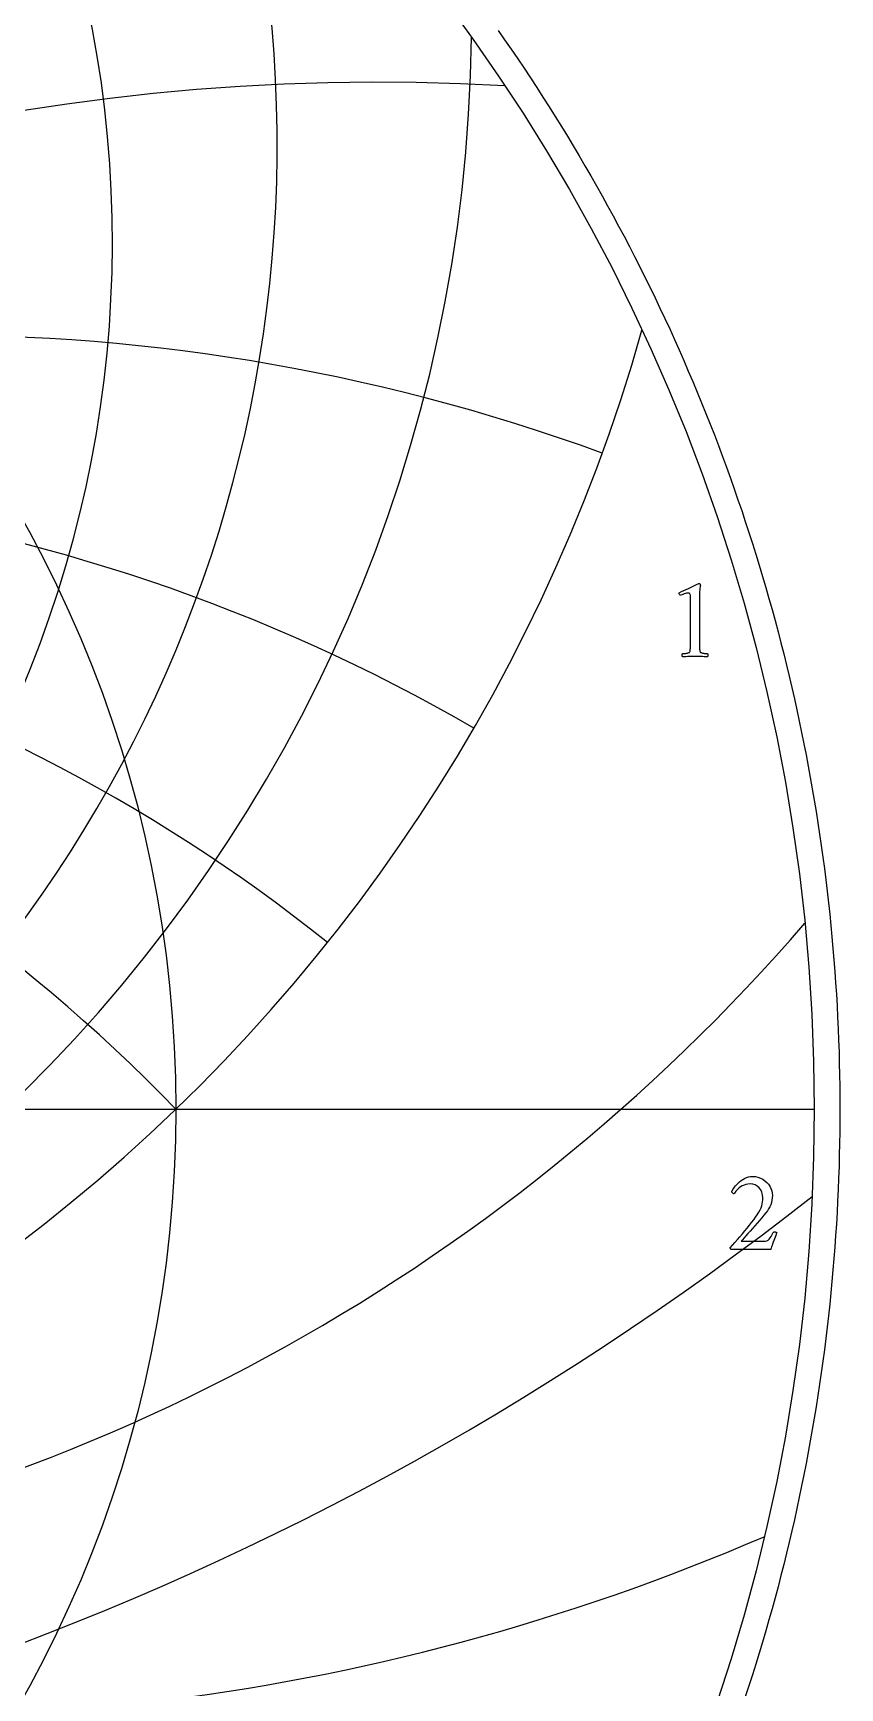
# Model space of a CAD drawing. Header units: millimetres. Extents: x -55 to 55, y -55 to 56.
# Drawn here: x 31.18 to 54.75, y -16.91 to 31.45 of the extents above; entities that cross this region are included whole.
import ezdxf

# ---------------------------------------------------------------- set-up
doc = ezdxf.new("R2010")
doc.units = ezdxf.units.MM
for name, color, linetype in [('CUT_OUTER', 1, 'Continuous'), ('ENGRAVE', 7, 'Continuous'), ('ENGRAVE_FINE', 8, 'Continuous'), ('TEXT', 5, 'Continuous')]:
    doc.layers.add(name, color=color, linetype=linetype)

msp = doc.modelspace()

# ---------------------------------------------------------------- linework, layer by layer
at = {"layer": 'CUT_OUTER'}
msp.add_lwpolyline([(44.7628, 31.5255), (44.9554, 31.2502), (45.1463, 30.9738), (45.3355, 30.6962), (45.523, 30.4175), (45.7087, 30.1376), (45.8928, 29.8565), (46.0751, 29.5744), (46.2557, 29.2911), (46.4346, 29.0067), (46.6117, 28.7213), (46.787, 28.4347), (46.9606, 28.1471), (47.1325, 27.8585), (47.3025, 27.5687), (47.4708, 27.278), (47.6373, 26.9862), (47.802, 26.6934), (47.9648, 26.3996), (48.1259, 26.1048), (48.2852, 25.809), (48.4426, 25.5122), (48.5983, 25.2145), (48.7521, 24.9158), (48.904, 24.6162), (49.0542, 24.3157), (49.2024, 24.0142), (49.3488, 23.7119), (49.4934, 23.4086), (49.6361, 23.1045), (49.7769, 22.7995), (49.9159, 22.4937), (50.053, 22.187), (50.1882, 21.8794), (50.3215, 21.5711), (50.4529, 21.2619), (50.5824, 20.9519), (50.71, 20.6412), (50.8357, 20.3296), (50.9595, 20.0173), (51.0814, 19.7043), (51.2013, 19.3905), (51.3193, 19.0759), (51.4354, 18.7607), (51.5495, 18.4447), (51.6617, 18.1281), (51.772, 17.8107), (51.8803, 17.4927), (51.9867, 17.1741), (52.0911, 16.8548), (52.1935, 16.5348), (52.294, 16.2143), (52.3925, 15.8931), (52.489, 15.5713), (52.5836, 15.249), (52.6761, 14.926), (52.7667, 14.6025), (52.8553, 14.2785), (52.942, 13.9539), (53.0266, 13.6288), (53.1092, 13.3032), (53.1898, 12.977), (53.2685, 12.6504), (53.3451, 12.3233), (53.4197, 11.9958), (53.4923, 11.6678), (53.5629, 11.3393), (53.6314, 11.0105), (53.698, 10.6812), (53.7625, 10.3515), (53.825, 10.0214), (53.8855, 9.691), (53.944, 9.3602), (54.0004, 9.029), (54.0548, 8.6975), (54.1071, 8.3656), (54.1574, 8.0335), (54.2057, 7.701), (54.2519, 7.3683), (54.2961, 7.0353), (54.3383, 6.702), (54.3784, 6.3684), (54.4164, 6.0347), (54.4524, 5.7007), (54.4864, 5.3664), (54.5183, 5.032), (54.5481, 4.6974), (54.5759, 4.3626), (54.6017, 4.0277), (54.6253, 3.6926), (54.647, 3.3573), (54.6665, 3.0219), (54.6841, 2.6865), (54.6995, 2.3509), (54.7129, 2.0152), (54.7242, 1.6794), (54.7335, 1.3436), (54.7407, 1.0078), (54.7459, 0.6719), (54.749, 0.3359), (54.75, 0), (54.749, -0.3359), (54.7459, -0.6719), (54.7407, -1.0078), (54.7335, -1.3436), (54.7242, -1.6794), (54.7129, -2.0152), (54.6995, -2.3509), (54.6841, -2.6865), (54.6665, -3.0219), (54.647, -3.3573), (54.6253, -3.6926), (54.6017, -4.0277), (54.5759, -4.3626), (54.5481, -4.6974), (54.5183, -5.032), (54.4864, -5.3664), (54.4524, -5.7007), (54.4164, -6.0347), (54.3784, -6.3684), (54.3383, -6.702), (54.2961, -7.0353), (54.2519, -7.3683), (54.2057, -7.701), (54.1574, -8.0335), (54.1071, -8.3656), (54.0548, -8.6975), (54.0004, -9.029), (53.944, -9.3602), (53.8855, -9.691), (53.825, -10.0214), (53.7625, -10.3515), (53.698, -10.6812), (53.6314, -11.0105), (53.5629, -11.3393), (53.4923, -11.6678), (53.4197, -11.9958), (53.3451, -12.3233), (53.2685, -12.6504), (53.1898, -12.977), (53.1092, -13.3032), (53.0266, -13.6288), (52.942, -13.9539), (52.8553, -14.2785), (52.7667, -14.6025), (52.6761, -14.926), (52.5836, -15.249), (52.489, -15.5713), (52.3925, -15.8931), (52.294, -16.2143), (52.1935, -16.5348), (52.0911, -16.8548), (51.9867, -17.1741)], dxfattribs=at)
at = {"layer": 'ENGRAVE'}
msp.add_lwpolyline([(-54, 0), (54, 0)], dxfattribs=at)
for radius in [54, 35.3478]:
    msp.add_circle((0, 0), radius, dxfattribs=at)
for centre, radius, start, end in [((0, 25.334), 33.4947, 137.23631, 42.76369), ((0, 28.1719), 38.3077, 162.33792, 17.66208), ((0, 31.8162), 43.9874, 180.638, 359.362), ((0, 36.6037), 50.8852, 195.78154, 344.21846), ((0, -34.135), 49.1393, 44, 136), ((0, -34.135), 49.1393, 44, 136), ((11.2582, 42.0162), 56.0498, 277.7039, 319.25958), ((26.9713, 46.7156), 64.4924, 260.107542, 293.352082)]:
    msp.add_arc(centre, radius, start, end, dxfattribs=at)
at = {"layer": 'ENGRAVE_FINE'}
for centre, radius, start, end in [((58.5619, -34.135), 76.4471, 106.304518, 163.268823), ((58.5619, -34.135), 76.4471, 106.304518, 163.268823), ((41.2327, -34.135), 64.1468, 86.664937, 158.661018), ((41.2327, -34.135), 64.1468, 86.664937, 158.661018), ((28.3706, -34.135), 56.7411, 69.96819, 153.73942), ((28.3706, -34.135), 56.7411, 69.96819, 153.73942), ((17.8852, -34.135), 52.2929, 59.97069, 148.40735), ((17.8852, -34.135), 52.2929, 59.97069, 148.40735), ((8.6646, -34.135), 49.8973, 51.4216, 142.54481), ((8.6646, -34.135), 49.8973, 51.4216, 142.54481), ((0, 65.9346), 87.1737, 231.774108, 308.225892)]:
    msp.add_arc(centre, radius, start, end, dxfattribs=at)
at = {"layer": 'TEXT'}
for points in [[(50.3852, 13.6111), (50.3852, 14.9567), (50.3842, 14.9897), (50.3813, 15.0171), (50.3765, 15.0391), (50.3698, 15.0555), (50.3608, 15.0674), (50.349, 15.0759), (50.3344, 15.081), (50.317, 15.0827), (50.2957, 15.0811), (50.2693, 15.0763), (50.2378, 15.0683), (50.2012, 15.0572), (50.1644, 15.0449), (50.1322, 15.0337), (50.1048, 15.0236), (50.082, 15.0146), (50.0686, 15.0271), (50.059, 15.041), (50.0533, 15.0561), (50.0513, 15.0725), (50.0513, 15.0727), (50.0513, 15.0733), (50.0513, 15.0744), (50.0513, 15.0759), (50.0518, 15.0821), (50.053, 15.087), (50.0552, 15.0906), (50.0581, 15.0929), (50.126, 15.1237), (50.1931, 15.1547), (50.2597, 15.1859), (50.3256, 15.2173), (50.3884, 15.2474), (50.4456, 15.2748), (50.4974, 15.2993), (50.5436, 15.3212), (50.5818, 15.339), (50.6096, 15.3518), (50.6269, 15.3595), (50.6338, 15.362), (50.6407, 15.362), (50.6485, 15.3608), (50.6551, 15.3569), (50.6605, 15.3505), (50.6645, 15.3416), (50.6677, 15.3318), (50.6705, 15.3229), (50.6728, 15.3148), (50.6747, 15.3075), (50.6739, 15.3023), (50.6713, 15.2867), (50.6671, 15.2606), (50.6611, 15.2241), (50.6551, 15.178), (50.6509, 15.1232), (50.6483, 15.0596), (50.6475, 14.9873), (50.6475, 13.6111), (50.6476, 13.5743), (50.6479, 13.5387), (50.6484, 13.5045), (50.6492, 13.4715), (50.6508, 13.4406), (50.6539, 13.4127), (50.6584, 13.3878), (50.6645, 13.3659), (50.6702, 13.3576), (50.6807, 13.3497), (50.6958, 13.3422), (50.7156, 13.3352), (50.7381, 13.3289), (50.7612, 13.3237), (50.7849, 13.3196), (50.8093, 13.3165), (50.8322, 13.3142), (50.8514, 13.3126), (50.8671, 13.3117), (50.8791, 13.3114), (50.8837, 13.3033), (50.8872, 13.2926), (50.8896, 13.2794), (50.891, 13.2637), (50.8909, 13.2479), (50.8889, 13.2347), (50.885, 13.2241), (50.8791, 13.216), (50.8291, 13.2193), (50.7812, 13.2224), (50.7354, 13.2252), (50.6917, 13.2279), (50.6483, 13.2301), (50.6032, 13.2317), (50.5563, 13.2327), (50.5078, 13.233), (50.4612, 13.2327), (50.4167, 13.2317), (50.3743, 13.2301), (50.3341, 13.2279), (50.2934, 13.2252), (50.2498, 13.2224), (50.2031, 13.2193), (50.1535, 13.216), (50.1477, 13.2241), (50.1437, 13.2347), (50.1417, 13.2479), (50.1416, 13.2637), (50.143, 13.2794), (50.1454, 13.2926), (50.149, 13.3033), (50.1535, 13.3114), (50.1656, 13.3117), (50.1812, 13.3126), (50.2005, 13.3142), (50.2234, 13.3165), (50.2477, 13.3196), (50.2715, 13.3237), (50.2946, 13.3289), (50.317, 13.3352), (50.3366, 13.3422), (50.3511, 13.3497), (50.3605, 13.3576), (50.3647, 13.3659), (50.3709, 13.3878), (50.3758, 13.4127), (50.3794, 13.4406), (50.3818, 13.4715), (50.3833, 13.5045), (50.3843, 13.5387), (50.385, 13.5743), (50.3852, 13.6111)], [(52.9084, -3.6049), (52.8912, -3.6472), (52.8735, -3.6922), (52.8554, -3.74), (52.8369, -3.7906), (52.8186, -3.8415), (52.8011, -3.8906), (52.7845, -3.9378), (52.7687, -3.983), (52.7547, -4.0237), (52.7432, -4.0571), (52.7343, -4.0833), (52.7279, -4.1022), (51.5765, -4.1022), (51.5713, -4.0983), (51.5658, -4.0933), (51.5602, -4.0872), (51.5543, -4.0801), (51.5491, -4.0728), (51.5454, -4.0661), (51.5432, -4.06), (51.5424, -4.0546), (51.6127, -3.9754), (51.6838, -3.8945), (51.7558, -3.8118), (51.8286, -3.7275), (51.901, -3.6426), (51.9716, -3.5581), (52.0406, -3.474), (52.1079, -3.3903), (52.172, -3.3085), (52.2314, -3.2302), (52.2861, -3.1553), (52.3361, -3.0837), (52.3826, -3.0111), (52.42, -2.9432), (52.4482, -2.88), (52.4673, -2.8214), (52.4799, -2.7646), (52.489, -2.7065), (52.4944, -2.6471), (52.4962, -2.5864), (52.4897, -2.5046), (52.4703, -2.4297), (52.4378, -2.3615), (52.3923, -2.3002), (52.3369, -2.2496), (52.2744, -2.2134), (52.2049, -2.1917), (52.1283, -2.1844), (52.064, -2.188), (52.004, -2.1989), (51.9482, -2.217), (51.8967, -2.2423), (51.8496, -2.2719), (51.8073, -2.3028), (51.7696, -2.3349), (51.7366, -2.3684), (51.7085, -2.4003), (51.6855, -2.428), (51.6676, -2.4514), (51.6548, -2.4706), (51.6445, -2.4692), (51.634, -2.465), (51.6232, -2.4581), (51.6123, -2.4484), (51.6026, -2.4381), (51.5957, -2.4293), (51.5915, -2.4219), (51.5901, -2.4161), (51.5975, -2.3981), (51.6093, -2.3747), (51.6256, -2.3461), (51.6463, -2.3122), (51.6716, -2.2751), (51.7013, -2.2372), (51.7354, -2.1985), (51.7741, -2.1589), (51.8165, -2.1203), (51.8622, -2.0848), (51.9111, -2.0522), (51.9631, -2.0226), (52.0184, -1.998), (52.0768, -1.9805), (52.1384, -1.9699), (52.2033, -1.9664), (52.2815, -1.9714), (52.3561, -1.9864), (52.4271, -2.0114), (52.4945, -2.0465), (52.5567, -2.0894), (52.6121, -2.138), (52.6606, -2.1924), (52.7023, -2.2525), (52.7359, -2.3166), (52.7598, -2.3828), (52.7742, -2.4512), (52.779, -2.5217), (52.7758, -2.5921), (52.7662, -2.6605), (52.7502, -2.7267), (52.7279, -2.7908), (52.7, -2.8527), (52.6674, -2.9125), (52.6301, -2.9702), (52.5882, -3.0258), (52.5287, -3.0985), (52.466, -3.1736), (52.4001, -3.251), (52.331, -3.3307), (52.2613, -3.4103), (52.1935, -3.4874), (52.1276, -3.5619), (52.0636, -3.6339), (52.0038, -3.701), (51.9503, -3.7612), (51.9033, -3.8143), (51.8626, -3.8604), (52.5235, -3.8604), (52.5706, -3.8564), (52.6133, -3.8446), (52.6515, -3.8249), (52.6853, -3.7974), (52.7163, -3.7617), (52.7462, -3.7177), (52.775, -3.6655), (52.8028, -3.6049), (52.8077, -3.596), (52.8156, -3.5896), (52.8264, -3.5857), (52.8403, -3.5845), (52.8462, -3.5849), (52.8539, -3.5862), (52.8633, -3.5883), (52.8743, -3.5913), (52.8854, -3.5947), (52.8948, -3.5981), (52.9025, -3.6015), (52.9084, -3.6049)]]:
    msp.add_lwpolyline(points, close=True, dxfattribs=at)

doc.saveas('drawing.dxf')
